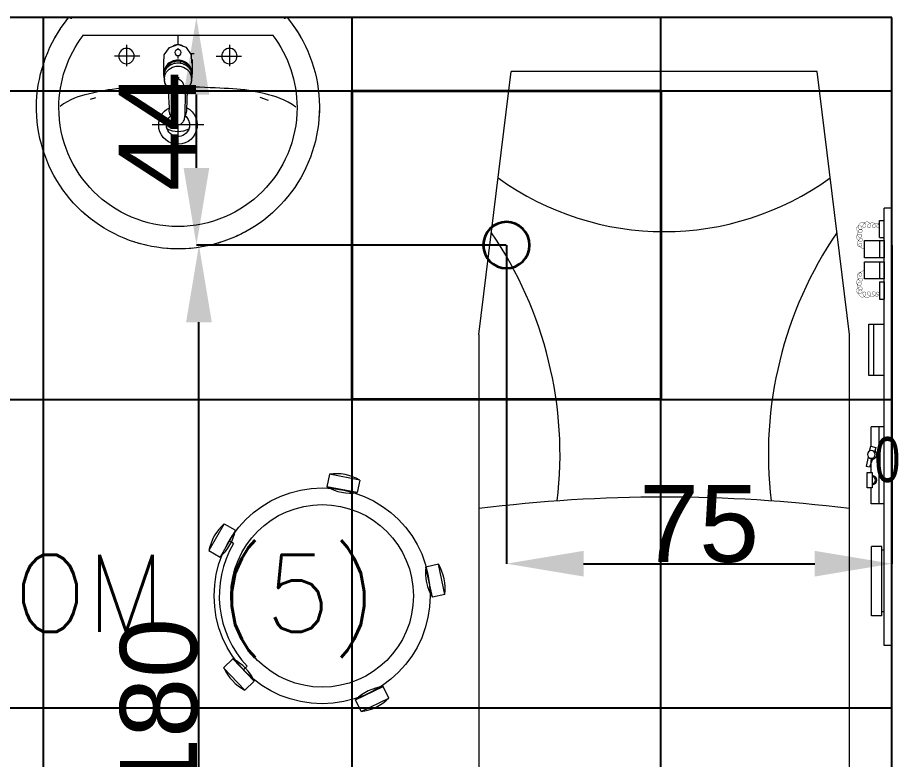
# Model space of a CAD drawing. Header units: inches. Extents: x -12418 to 57169, y -29325 to 19878.
# Drawn here: x 22150 to 23854, y -11500 to -10057 of the extents above; entities that cross this region are included whole.
import ezdxf
from ezdxf.enums import TextEntityAlignment as Align

# ---------------------------------------------------------------- set-up
doc = ezdxf.new("R2010")
doc.units = ezdxf.units.IN
doc.header["$LTSCALE"] = 25
doc.header["$MEASUREMENT"] = 0
doc.header["$PDMODE"] = 3
doc.layers.get('0').update_dxf_attribs({"color": 8})
doc.layers.get('Defpoints').update_dxf_attribs({"color": 8})
for name, color, linetype, lineweight in [('00-Ground Floor$0$72_EGR_BASE_TEXT', 252, 'Continuous', 5), ('00-Ground Floor$0$72_EGR_EQP_TAG', 142, 'Continuous', 5), ('00-Ground Floor$0$LOADING', 253, 'Continuous', 5), ('00-Ground Floor$0$P-SANR-FIXT', 6, 'Continuous', 18), ('00-Ground Floor$0$P-SANR-FIXT-1', 6, 'Continuous', 13), ('00-Ground Floor$0$Walls', 251, 'Continuous', 5), ('E-DIM', 6, 'Continuous', 18), ('E-LITE-CIRC-NUMB', 6, 'Continuous', 25), ('E-LITE-CLNG', 150, 'Continuous', 35), ('E-LITE-CTRL', 6, 'Continuous', 25)]:
    doc.layers.add(name, color=color, linetype=linetype, lineweight=lineweight)
doc.layers.add('00-Ground Floor$0$False Ceiling', color=251, linetype='Continuous')
doc.styles.add('00-Ground Floor$0$SIMPLEX', font='SIMPLEX.shx', dxfattribs={"height": 150})
doc.styles.add('00-Ground Floor$0$X3G_ENTITY_257CFD', font='swisscl.ttf', dxfattribs={"height": 200})
doc.styles.add('DC_Simplex', font='SIMPLEX.shx', dxfattribs={"width": 0.7})
doc.styles.get("Standard").update_dxf_attribs({"font": 'arial.ttf'})
doc.dimstyles.get("Standard").update_dxf_attribs({"dimtxt": 150, "dimasz": 150, "dimexe": 0.18, "dimexo": 0.0625, "dimgap": 1, "dimtad": 1, "dimdec": 0, "dimlfac": 0.1, "dimzin": 0, "dimdsep": 46, "dimtxsty": 'Standard', "dimcen": 0.09, "dimclrd": 256, "dimclrt": 7, "dimadec": 0, "dimazin": 0, "dimtfac": 1, "dimtdec": 0, "dimtofl": 0, "dimtmove": 0, "dimatfit": 3, "dimfxl": 1, "dimtolj": 1, "dimtzin": 0, "dimarcsym": 0})

# ---------------------------------------------------------------- blocks, each defined once
blk = doc.blocks.new('00-Ground Floor$0$ME19011A-P')
for p, q in [((-0.425, 0), (0.425, 0)), ((-0.425, 0), (-0.425, -0.015)), ((0.425, 0), (0.425, -0.015)), ((-0.425, -0.015), (0.425, -0.015)), ((-0.36, -0.015), (-0.36, -0.0198)), ((-0.24, -0.015), (-0.24, -0.0198)), ((-0.15, -0.015), (-0.15, -0.04)), ((0, -0.015), (0, -0.04)), ((0.1, -0.015), (0.1, -0.045)), ((0.2, -0.045), (0.2, -0.015)), ((0.2818, -0.015), (0.2484, -0.015)), ((0.2484, -0.0243), (0.2484, -0.015)), ((0.2818, -0.0243), (0.2818, -0.015)), ((0.3211, -0.015), (0.2877, -0.015)), ((0.2877, -0.015), (0.2877, -0.0531)), ((0.3211, -0.0531), (0.3211, -0.015)), ((0.3623, -0.015), (0.3289, -0.015)), ((0.3289, -0.015), (0.3289, -0.0531)), ((0.3623, -0.0531), (0.3623, -0.015)), ((0.3682, -0.0243), (0.3682, -0.015)), ((0.3682, -0.015), (0.4016, -0.015)), ((0.4016, -0.0243), (0.4016, -0.015)), ((-0.3675, -0.0198), (-0.2325, -0.0198)), ((-0.3675, -0.0198), (-0.3675, -0.0399)), ((-0.2325, -0.0198), (-0.2325, -0.0399)), ((-0.15, -0.025), (0, -0.025)), ((-0.0402, -0.0312), (-0.0496, -0.0337)), ((-0.0376, -0.0409), (-0.0402, -0.0312)), ((0.2818, -0.0243), (0.2484, -0.0243)), ((0.3211, -0.0243), (0.2877, -0.0243)), ((0.3623, -0.0243), (0.3289, -0.0243)), ((0.3682, -0.0243), (0.4016, -0.0243)), ((-0.3675, -0.0399), (-0.2325, -0.0399)), ((-0.15, -0.04), (-0.1187, -0.04)), ((-0.0887, -0.04), (-0.0637, -0.04)), ((-0.0606, -0.0371), (-0.0787, -0.0432)), ((-0.0787, -0.0432), (-0.077, -0.0497)), ((-0.0582, -0.046), (-0.077, -0.0497)), ((-0.047, -0.0434), (-0.0376, -0.0409)), ((-0.0379, -0.04), (0, -0.04)), ((0.1, -0.035), (0.2, -0.035)), ((0.1, -0.045), (0.2, -0.045)), ((0.2877, -0.0531), (0.3211, -0.0531)), ((0.3289, -0.0531), (0.3623, -0.0531))]:
    blk.add_line(p, q)
at = {"color": 8, "const_width": 0.000601}
for points in [[(0.3044, -0.0531, -0.184574), (0.2977, -0.0636, -1.44364), (0.2961, -0.0581, -0.837915), (0.2969, -0.0664, -0.30536), (0.2839, -0.062, -1.584726), (0.2894, -0.0609, -0.253153), (0.2827, -0.0684, -0.874198), (0.2775, -0.0585, -0.915253), (0.2791, -0.0658, -0.223821), (0.2683, -0.0644, -1.703343), (0.272, -0.0597, -0.588962), (0.2621, -0.068, -0.717795), (0.2625, -0.0581, -0.983104), (0.2645, -0.0644, -0.326362), (0.2534, -0.0609, -0.758716), (0.2609, -0.0514, -0.906186), (0.2593, -0.0565, -0.189488), (0.2526, -0.0522, -0.7948), (0.2613, -0.0423, -1.223996), (0.2574, -0.047, -0.072149), (0.2534, -0.0403, -0.645886), (0.2609, -0.0324, -1.366917), (0.2574, -0.0371, -0.078415), (0.2542, -0.0308, -0.723006), (0.2613, -0.0256, -1.105484), (0.2582, -0.0292, -0.221197), (0.2566, -0.0243, -0.221197)], [(0.3456, -0.0531, 0.184574), (0.3523, -0.0636, 1.44364), (0.3539, -0.0581, 0.837915), (0.3531, -0.0664, 0.30536), (0.3661, -0.062, 1.584726), (0.3606, -0.0609, 0.253153), (0.3673, -0.0684, 0.874198), (0.3725, -0.0585, 0.915253), (0.3709, -0.0658, 0.223821), (0.3817, -0.0644, 1.703343), (0.378, -0.0597, 0.588962), (0.3879, -0.068, 0.717795), (0.3875, -0.0581, 0.983104), (0.3855, -0.0644, 0.326362), (0.3966, -0.0609, 0.758716), (0.3891, -0.0514, 0.906186), (0.3907, -0.0565, 0.189488), (0.3974, -0.0522, 0.7948), (0.3887, -0.0423, 1.223996), (0.3926, -0.047, 0.072149), (0.3966, -0.0403, 0.645886), (0.3891, -0.0324, 1.366917), (0.3926, -0.0371, 0.078415), (0.3958, -0.0308, 0.723006), (0.3887, -0.0256, 1.105484), (0.3918, -0.0292, 0.221197), (0.3934, -0.0243, 0.221197)]]:
    blk.add_lwpolyline(points, format="xyb", dxfattribs=at)
blk.add_lwpolyline([(-0.1187, -0.0482), (-0.0887, -0.0482), (-0.0887, -0.0382), (-0.1187, -0.0382)], close=True)
blk.add_circle((-0.0537, -0.04), 0.0075)
for centre, radius, start, end in [((-0.1037, -0.04), 0.01, 10.4593, 169.5407), ((-0.1037, -0.04), 0.0075, 14.0075, 165.9925), ((-0.0537, -0.04), 0.01, 45, 180)]:
    blk.add_arc(centre, radius, start, end)
blk = doc.blocks.new('00-Ground Floor$0$M.44.57.64')
at = {"layer": '00-Ground Floor$0$LOADING', "xscale": 1000.000000000002, "yscale": 1000.000000000002, "zscale": 1000.000000000002, "rotation": 225.9999036123427}
blk.add_blockref('00-Ground Floor$0$ME19011A-P', (-80806.9, 16720.7), dxfattribs=at)
blk = doc.blocks.new('00-Ground Floor$0$HF10037B-P')
at = {"layer": '00-Ground Floor$0$LOADING'}
for p, q in [((0.2459, 0.134), (0.1859, 0.134)), ((0.1859, 0.134), (0.1859, 0.109)), ((0.2459, 0.134), (0.2459, 0.109)), ((0.2459, 0.109), (0.1859, 0.109)), ((0, 0), (-0.0142, -0.0583)), ((0, 0), (0.0243, -0.0059)), ((0.0243, -0.0059), (0.01, -0.0642)), ((0.4071, -0.0094), (0.431, -0.0018)), ((0.4071, -0.0094), (0.4255, -0.0665)), ((0.431, -0.0018), (0.4493, -0.0589)), ((0.4069, -0.0417), (0.4165, -0.0387)), ((-0.0142, -0.0583), (0.01, -0.0642)), ((0.4255, -0.0665), (0.4493, -0.0589)), ((0.0524, -0.2725), (0.0674, -0.2525)), ((0.0674, -0.2525), (0.1154, -0.2885)), ((0.0524, -0.2725), (0.1004, -0.3085)), ((0.3125, -0.2897), (0.362, -0.2558)), ((0.3267, -0.268), (0.3323, -0.2763)), ((0.3761, -0.2764), (0.362, -0.2558)), ((0.1004, -0.3085), (0.1154, -0.2885)), ((0.3266, -0.3103), (0.3125, -0.2897)), ((0.3266, -0.3103), (0.3761, -0.2764))]:
    blk.add_line(p, q, dxfattribs=at)
for radius in [0.21, 0.1775]:
    blk.add_circle((0.2161, -0.1014), radius, dxfattribs=at)
for centre, radius, start, end in [((0.2159, 0.0465), 0.0925, 71.0754, 108.9246), ((0.2159, 0.1965), 0.0925, 251.0754, 288.9246), ((0.0779, -0.0499), 0.0925, 147.3419, 185.1912), ((-0.0678, -0.0143), 0.0925, 327.3419, 5.1912), ((0.4996, -0.0113), 0.0925, 178.8412, 216.6904), ((0.3568, -0.057), 0.0925, 358.8412, 36.6904), ((0.2161, -0.1014), 0.2, 303.6037, 17.3657), ((0.0389, -0.3404), 0.0925, 34.1875, 72.0368), ((0.1289, -0.2205), 0.0925, 214.1875, 252.0368), ((0.3867, -0.3449), 0.0925, 105.5121, 143.3614), ((0.3019, -0.2212), 0.0925, 285.5121, 323.3614)]:
    blk.add_arc(centre, radius, start, end, dxfattribs=at)
blk = doc.blocks.new('00-Ground Floor$0$HF13902-P')
at = {"color": 8}
for centre, radius, start, end in [((0, 1.0679), 0.5515, 234.1788, 305.8212), ((-0.9704, 0.0819), 0.7679, 353.3222, 34.2669), ((0.9704, 0.0819), 0.7679, 145.7331, 186.6778), ((0, -2.9071), 2.9071, 82.8865, 97.1135)]:
    blk.add_arc(centre, radius, start, end, dxfattribs=at)
at = {"layer": '00-Ground Floor$0$LOADING'}
for p, q in [((-0.36, 0.3161), (-0.2975, 0.8276)), ((0.2975, 0.8276), (-0.2975, 0.8276)), ((0.36, 0.3161), (0.2975, 0.8276)), ((-0.36, 0.3161), (-0.36, -0.6824)), ((0.36, -0.6824), (0.36, 0.3161))]:
    blk.add_line(p, q, dxfattribs=at)
blk = doc.blocks.new('00-Ground Floor$0$FP_138-161_A_00_GFL_-0_080_Einreichung_Grundrisse_100')
at = {"layer": '00-Ground Floor$0$P-SANR-FIXT'}
blk.add_line((-0.0044, -0.0019), (-0.0045, -0.0021), dxfattribs=at)
at = {"layer": '00-Ground Floor$0$P-SANR-FIXT', "flags": 128}
blk.add_lwpolyline([(-0.0057, -0.0037), (-0.0058, -0.0039), (-0.006, -0.004)], dxfattribs=at)
blk = doc.blocks.new('00-Ground Floor$0$FP_139-161_A_00_GFL_-0_080_Einreichung_Grundrisse_100')
at = {"layer": '00-Ground Floor$0$P-SANR-FIXT'}
blk.add_line((0.0045, -0.0022), (0.0044, -0.002), dxfattribs=at)
at = {"layer": '00-Ground Floor$0$P-SANR-FIXT', "flags": 128}
blk.add_lwpolyline([(0.006, -0.004), (0.0059, -0.0039), (0.0057, -0.0038)], dxfattribs=at)
blk = doc.blocks.new('00-Ground Floor$0$IS_Ceraplus_B8204_BIM_BG _1_ - B8204AA - CERAPLUS single lever basin mixer with pop-up waste-V137-161_A_00_GFL_-0_080_Einreichung_Grundrisse_100')
at = {"layer": '00-Ground Floor$0$P-SANR-FIXT-1'}
h = blk.add_hatch(dxfattribs=at)
h.set_pattern_fill('FP_26', color=256, style=0, pattern_type=2)
h.set_pattern_definition([(225, (0.009, 0), (0.010607, -0.010607), []), (315, (0.009, 0), (0.010607, 0.010607), [])])
h.paths.add_polyline_path([(0.0056, -0.002), (0.0058, -0.0024), (0.0058, -0.0021)])
h.paths.add_polyline_path([(0.007, -0.0039), (0.0088, -0.0045), (0.0084, -0.0043)])
at = {"layer": '00-Ground Floor$0$LOADING'}
for p, q in [((-0.028, 0), (-0.028, -0.0281)), ((0.028, -0.0281), (0.028, 0)), ((-0.0274, -0.0337), (-0.0271, -0.0392)), ((-0.0262, -0.0282), (-0.0263, -0.0287)), ((0.0263, -0.0287), (0.0262, -0.0282)), ((0.0262, -0.0293), (0.0263, -0.0287)), ((0.0271, -0.0392), (0.0274, -0.0337)), ((-0.0137, -0.0512), (-0.0129, -0.0517)), ((0.0124, -0.052), (0.0133, -0.0515)), ((0.014, -0.0647), (0.0133, -0.1077)), ((0.0185, -0.0618), (0.019, -0.0539)), ((0.019, -0.0539), (0.0188, -0.0561))]:
    blk.add_line(p, q, dxfattribs=at)
at = {"layer": '00-Ground Floor$0$LOADING', "flags": 128}
for points in [[(-0.0272, -0.0069), (-0.0266, 0.009), (-0.0165, 0.0236), (0, 0.0291)], [(0.0272, -0.0069), (0.0266, 0.009), (0.0165, 0.0236), (0, 0.0291)], [(-0.0176, -0.0568), (-0.0224, -0.0513), (-0.0254, -0.0448), (-0.0264, -0.0376), (-0.0253, -0.0305), (-0.0222, -0.024), (-0.0172, -0.0186), (-0.0109, -0.0147), (-0.0037, -0.0127), (0.0037, -0.0127), (0.0109, -0.0147), (0.0172, -0.0186), (0.0222, -0.024), (0.0253, -0.0305), (0.0264, -0.0376), (0.0254, -0.0448), (0.0224, -0.0513), (0.0176, -0.0568)], [(-0.0271, -0.0393), (-0.027, -0.0403), (-0.0269, -0.0414), (-0.0267, -0.0424), (-0.0265, -0.0434), (-0.0262, -0.0444), (-0.0259, -0.0454), (-0.0255, -0.0464), (-0.0252, -0.0474), (-0.0247, -0.0484), (-0.0243, -0.0493), (-0.0238, -0.0502), (-0.0232, -0.0511), (-0.0226, -0.052), (-0.022, -0.0529), (-0.0214, -0.0537), (-0.0207, -0.0545), (-0.0199, -0.0553), (-0.0192, -0.0561), (-0.0184, -0.0568), (-0.0176, -0.0575), (-0.0173, -0.0577)], [(0.0173, -0.0577), (0.0181, -0.057), (0.0189, -0.0563), (0.0197, -0.0556), (0.0204, -0.0548), (0.0211, -0.054), (0.0218, -0.0532), (0.0224, -0.0523), (0.023, -0.0514), (0.0236, -0.0505), (0.0241, -0.0496), (0.0246, -0.0487), (0.025, -0.0477), (0.0254, -0.0467), (0.0258, -0.0458), (0.0261, -0.0448), (0.0264, -0.0437), (0.0266, -0.0427), (0.0268, -0.0417), (0.027, -0.0407), (0.0271, -0.0396), (0.0271, -0.0393)], [(-0.019, -0.0539), (-0.0185, -0.0615), (-0.0185, -0.0618)], [(-0.0162, -0.0579), (-0.0156, -0.058), (-0.0151, -0.0581), (-0.0146, -0.0583), (-0.0142, -0.0586), (-0.0139, -0.0588), (-0.0138, -0.0591)], [(-0.0138, -0.0591), (-0.0139, -0.0612), (-0.014, -0.0633)], [(0.0138, -0.0591), (0.0139, -0.0588), (0.0142, -0.0586), (0.0146, -0.0583), (0.0151, -0.0581), (0.0156, -0.058), (0.0162, -0.0579)], [(0.014, -0.0633), (0.0139, -0.0612), (0.0138, -0.0591)], [(0.0171, -0.0578), (0.0174, -0.0575), (0.0176, -0.0568)], [(0.0184, -0.0651), (0.0184, -0.0652), (0.0184, -0.0652), (0.0184, -0.0652), (0.0184, -0.0654), (0.0184, -0.0655)], [(-0.0181, -0.0728), (-0.0177, -0.083), (-0.0172, -0.0938)], [(0.0172, -0.0938), (0.0177, -0.083), (0.0181, -0.0728)], [(-0.0129, -0.1142), (-0.0124, -0.1161), (-0.0118, -0.1179), (-0.0109, -0.1197), (-0.0098, -0.1214), (-0.0084, -0.123), (-0.0067, -0.1244), (-0.0047, -0.1255), (-0.0025, -0.1263), (0, -0.1266)], [(0, -0.1266), (0.0025, -0.1263), (0.0047, -0.1255), (0.0067, -0.1244), (0.0084, -0.123), (0.0098, -0.1214), (0.0109, -0.1197), (0.0118, -0.1179), (0.0124, -0.1161), (0.0129, -0.1142)]]:
    blk.add_lwpolyline(points, dxfattribs=at)
at = {"layer": '00-Ground Floor$0$LOADING'}
for centre, radius, start, end in [((0, 0.0135), 0.00603, 0, 180), ((0, 0.0135), 0.00603, 180, 0), ((-0.009, 0), 0.005, 300, 315), ((0.009, 0), 0.005, 225, 240)]:
    blk.add_arc(centre, radius, start, end, dxfattribs=at)
for centre, major_axis, start_param, end_param in [((0, -0.0281), (-0.028, 0), 4.712389, 6.47291), ((0, -0.0287), (0.0267, 0), 1.570796, 3.036556), ((0, -0.0287), (0.0263, 0), 2.625648, 2.791756), ((0, -0.0287), (-0.0263, 0), 4.712389, 5.759587), ((0, -0.0281), (0.028, 0), 6.093357, 7.853982), ((0, -0.0287), (0.0267, 0), 0.105099, 1.570796), ((0, -0.0287), (0.0262, 0), 0.523599, 1.570796), ((0, -0.0287), (0.0262, 0), 0.349919, 0.515945), ((0, -0.0321), (0.0275, 0), 3.141823, 3.202701), ((0, -0.0287), (0.0267, 0), 6.059374, 6.108652), ((0, -0.0321), (0.0275, 0), 6.222066, 6.282955), ((0, -0.0321), (0.0275, 0), 3.239313, 3.439417), ((0, -0.0281), (0.028, 0), 3.371221, 3.483334), ((0, -0.0312), (0.0248, 0), 4.111947, 4.191073), ((0, -0.0287), (0.0263, 0), 4.169225, 4.2325), ((0, -0.0321), (0.0275, 0), 5.985527, 6.185455), ((0, -0.0281), (0.028, 0), 5.94107, 6.05344), ((0, -0.0281), (0.028, 0), 4.202431, 4.259552), ((0, -0.0281), (0.028, 0), 5.172057, 5.222265)]:
    blk.add_ellipse(centre, major_axis=major_axis, ratio=0.961262, start_param=start_param, end_param=end_param, dxfattribs=at)
for points, knots in [([(-0.0215, -0.0162), (-0.0216, -0.0163), (-0.0219, -0.0167), (-0.0227, -0.0177), (-0.0238, -0.0192), (-0.0249, -0.0211), (-0.0258, -0.0231), (-0.0266, -0.0253), (-0.0273, -0.0282), (-0.0275, -0.0305), (-0.0275, -0.0321)], [0.7859035, 0.7859035, 0.7859035, 0.7859035, 0.7916667, 0.8055556, 0.8333333, 0.8611111, 0.8888889, 0.9166667, 0.9444444, 1, 1, 1, 1]), ([(0.021, -0.0157), (0.0208, -0.0154), (0.0203, -0.0149), (0.0192, -0.0139), (0.0177, -0.0127), (0.0161, -0.0117), (0.0148, -0.0109), (0.0138, -0.0104), (0.0127, -0.0099), (0.0113, -0.0093), (0.0087, -0.0084), (0.0048, -0.0075), (0, -0.0071), (-0.0048, -0.0075), (-0.0087, -0.0084), (-0.0113, -0.0093), (-0.0127, -0.0099), (-0.0138, -0.0104), (-0.0148, -0.0109), (-0.0161, -0.0117), (-0.0177, -0.0127), (-0.0191, -0.0139), (-0.0202, -0.0149), (-0.0208, -0.0154), (-0.021, -0.0157)], [0.2222222, 0.2222222, 0.2222222, 0.2222222, 0.2361111, 0.25, 0.2777778, 0.3055556, 0.3194444, 0.3333333, 0.3472222, 0.3611111, 0.3888889, 0.4444444, 0.5, 0.5555556, 0.6111111, 0.6388889, 0.6527778, 0.6666667, 0.6805556, 0.6944444, 0.7222222, 0.75, 0.7638889, 0.7777778, 0.7777778, 0.7777778, 0.7777778]), ([(0.0275, -0.0321), (0.0275, -0.0305), (0.0273, -0.0282), (0.0266, -0.0253), (0.0258, -0.0231), (0.0249, -0.0211), (0.0238, -0.0192), (0.0227, -0.0177), (0.0219, -0.0167), (0.0216, -0.0163), (0.0215, -0.0162)], [0, 0, 0, 0, 0.0555556, 0.0833333, 0.1111111, 0.1388889, 0.1666667, 0.1944444, 0.2083333, 0.2142181, 0.2142181, 0.2142181, 0.2142181]), ([(0, -0.0378), (-0.0005, -0.038), (-0.0012, -0.0384), (-0.0021, -0.0389), (-0.0028, -0.0393), (-0.0035, -0.0397), (-0.0042, -0.04), (-0.0049, -0.0405), (-0.0055, -0.0409), (-0.0061, -0.0414), (-0.0067, -0.0419), (-0.0072, -0.0424), (-0.0078, -0.0429), (-0.0083, -0.0435), (-0.0088, -0.0441), (-0.0092, -0.0446), (-0.0096, -0.0452), (-0.01, -0.0459), (-0.0103, -0.0466), (-0.0105, -0.0472), (-0.0107, -0.0477), (-0.0108, -0.0481), (-0.0109, -0.0484), (-0.0111, -0.0489), (-0.0114, -0.0497), (-0.0118, -0.0509), (-0.0122, -0.0521), (-0.0124, -0.053), (-0.0126, -0.0537), (-0.0128, -0.0544), (-0.0129, -0.0552), (-0.0131, -0.0559), (-0.0132, -0.0566), (-0.0134, -0.0572), (-0.0136, -0.0581), (-0.0137, -0.0587), (-0.0138, -0.0591)], [0, 0, 0, 0, 0.055556, 0.083333, 0.111111, 0.138889, 0.166667, 0.194444, 0.222222, 0.25, 0.277778, 0.305556, 0.333333, 0.361111, 0.388889, 0.416667, 0.444444, 0.472222, 0.5, 0.527778, 0.541667, 0.555556, 0.569444, 0.583333, 0.611111, 0.666667, 0.722222, 0.75, 0.777778, 0.805556, 0.833333, 0.861111, 0.888889, 0.916667, 0.944444, 1, 1, 1, 1]), ([(0, -0.0357), (-0.0006, -0.0357), (-0.0013, -0.0357), (-0.002, -0.0357), (-0.0022, -0.0357)], [0, 0, 0, 0, 0.1, 0.1298359, 0.1298359, 0.1298359, 0.1298359]), ([(0.0022, -0.0357), (0.002, -0.0357), (0.0013, -0.0357), (0.0006, -0.0357), (0, -0.0357)], [0.8701578, 0.8701578, 0.8701578, 0.8701578, 0.9, 1, 1, 1, 1]), ([(0.0138, -0.0591), (0.0137, -0.0587), (0.0136, -0.0581), (0.0134, -0.0572), (0.0132, -0.0566), (0.0131, -0.0559), (0.0129, -0.0552), (0.0128, -0.0544), (0.0126, -0.0537), (0.0124, -0.053), (0.0122, -0.0521), (0.0118, -0.0509), (0.0114, -0.0497), (0.0111, -0.0489), (0.0109, -0.0484), (0.0108, -0.0481), (0.0107, -0.0477), (0.0105, -0.0472), (0.0103, -0.0466), (0.01, -0.0459), (0.0096, -0.0452), (0.0092, -0.0446), (0.0088, -0.0441), (0.0083, -0.0435), (0.0078, -0.0429), (0.0072, -0.0424), (0.0067, -0.0419), (0.0061, -0.0414), (0.0055, -0.0409), (0.0049, -0.0405), (0.0042, -0.04), (0.0035, -0.0397), (0.0028, -0.0393), (0.0021, -0.0389), (0.0012, -0.0384), (0.0005, -0.038), (0, -0.0378)], [0, 0, 0, 0, 0.055556, 0.083333, 0.111111, 0.138889, 0.166667, 0.194444, 0.222222, 0.25, 0.277778, 0.333333, 0.388889, 0.416667, 0.430556, 0.444444, 0.458333, 0.472222, 0.5, 0.527778, 0.555556, 0.583333, 0.611111, 0.638889, 0.666667, 0.694444, 0.722222, 0.75, 0.777778, 0.805556, 0.833333, 0.861111, 0.888889, 0.916667, 0.944444, 1, 1, 1, 1]), ([(-0.0188, -0.0538), (-0.0188, -0.0547), (-0.0186, -0.0582), (-0.0185, -0.0619), (-0.0184, -0.0646)], [0.6724021, 0.6724021, 0.6724021, 0.6724021, 0.75, 1, 1, 1, 1]), ([(-0.0162, -0.0579), (-0.0162, -0.0578), (-0.0163, -0.0578), (-0.0165, -0.0577), (-0.0166, -0.0575), (-0.0167, -0.0574), (-0.0169, -0.0573), (-0.017, -0.0572), (-0.0172, -0.0571), (-0.0173, -0.057), (-0.0175, -0.0569), (-0.0176, -0.0568)], [0, 0, 0, 0, 0.1, 0.2, 0.3, 0.4, 0.5, 0.6, 0.7, 0.8, 1, 1, 1, 1]), ([(-0.0148, -0.0587), (-0.015, -0.0586), (-0.0159, -0.0583), (-0.0167, -0.058), (-0.0172, -0.0578)], [0.8, 0.8, 0.8, 0.8, 0.85, 1, 1, 1, 1]), ([(0.0141, -0.0613), (0.0141, -0.0611), (0.0143, -0.0608), (0.0145, -0.0604), (0.0148, -0.06), (0.0151, -0.0596), (0.0153, -0.0594), (0.0155, -0.0592), (0.0156, -0.059), (0.0158, -0.0588), (0.016, -0.0587), (0.0163, -0.0585), (0.0165, -0.0583), (0.0166, -0.0582)], [0.3333333, 0.3333333, 0.3333333, 0.3333333, 0.4166667, 0.5, 0.5833333, 0.6666667, 0.7083333, 0.75, 0.7916667, 0.8333333, 0.875, 0.9166667, 1, 1, 1, 1]), ([(0.0176, -0.0568), (0.0175, -0.0569), (0.0173, -0.057), (0.0172, -0.0571), (0.017, -0.0572), (0.0169, -0.0573), (0.0167, -0.0574), (0.0166, -0.0575), (0.0165, -0.0577), (0.0163, -0.0578), (0.0162, -0.0578), (0.0162, -0.0579)], [0, 0, 0, 0, 0.2, 0.3, 0.4, 0.5, 0.6, 0.7, 0.8, 0.9, 1, 1, 1, 1]), ([(0.0184, -0.0646), (0.0185, -0.0619), (0.0186, -0.0582), (0.0188, -0.0547), (0.0188, -0.0538)], [0, 0, 0, 0, 0.25, 0.3275586, 0.3275586, 0.3275586, 0.3275586]), ([(-0.0131, -0.1116), (-0.0132, -0.1115), (-0.0135, -0.1109), (-0.0141, -0.1099), (-0.0147, -0.1086), (-0.0153, -0.1072), (-0.0159, -0.1053), (-0.0167, -0.1021), (-0.0171, -0.0992), (-0.0171, -0.0973)], [0.4856715, 0.4856715, 0.4856715, 0.4856715, 0.5, 0.55, 0.6, 0.65, 0.7, 0.8, 1, 1, 1, 1]), ([(0.0131, -0.1116), (0.0133, -0.1113), (0.0137, -0.1106), (0.0142, -0.1096), (0.0147, -0.1084), (0.0153, -0.1072), (0.0159, -0.1053), (0.0167, -0.1021), (0.0171, -0.0992), (0.0171, -0.0973)], [-0.5143371, -0.5143371, -0.5143371, -0.5143371, -0.475, -0.4375, -0.4, -0.35, -0.3, -0.2, 0, 0, 0, 0]), ([(-0.0132, -0.1091), (-0.0132, -0.1096), (-0.0132, -0.1103), (-0.0132, -0.1111), (-0.0132, -0.1115), (-0.0132, -0.1118), (-0.0131, -0.1122), (-0.0131, -0.1125), (-0.0131, -0.1128), (-0.0131, -0.1131), (-0.013, -0.1134), (-0.013, -0.1138), (-0.0129, -0.1141), (-0.0129, -0.1142)], [0.2, 0.2, 0.2, 0.2, 0.4, 0.5, 0.55, 0.6, 0.65, 0.7, 0.75, 0.8, 0.85, 0.9, 1, 1, 1, 1]), ([(0.0129, -0.1142), (0.0129, -0.1141), (0.013, -0.1138), (0.013, -0.1134), (0.0131, -0.1131), (0.0131, -0.1128), (0.0131, -0.1125), (0.0131, -0.1122), (0.0132, -0.1118), (0.0132, -0.1115), (0.0132, -0.1111), (0.0132, -0.1103), (0.0132, -0.1096), (0.0132, -0.1091)], [0, 0, 0, 0, 0.1, 0.15, 0.2, 0.25, 0.3, 0.35, 0.4, 0.45, 0.5, 0.6, 0.8, 0.8, 0.8, 0.8])]:
    blk.add_open_spline(points, degree=3, knots=knots, dxfattribs=at)
for points in [[(-0.0184, -0.0646), (-0.0183, -0.0659), (-0.0182, -0.0684), (-0.0181, -0.0709), (-0.0181, -0.0721)], [(-0.0172, -0.0578), (-0.0171, -0.0578), (-0.0169, -0.058), (-0.0167, -0.0581), (-0.0166, -0.0582)], [(-0.0162, -0.0579), (-0.0162, -0.0579), (-0.0164, -0.0581), (-0.0165, -0.0582), (-0.0166, -0.0583), (-0.0166, -0.0582), (-0.0166, -0.0582)], [(-0.0166, -0.0582), (-0.0163, -0.0585), (-0.0156, -0.059), (-0.0148, -0.0599), (-0.0142, -0.0609), (-0.0139, -0.0617), (-0.0138, -0.0621)], [(-0.014, -0.0633), (-0.014, -0.0633), (-0.014, -0.0633), (-0.014, -0.0633)], [(-0.014, -0.0646), (-0.014, -0.0644), (-0.014, -0.064), (-0.014, -0.0635), (-0.014, -0.0633)], [(0.014, -0.0633), (0.014, -0.0633), (0.014, -0.0633), (0.014, -0.0633)], [(0.014, -0.0633), (0.014, -0.0635), (0.014, -0.064), (0.014, -0.0644), (0.014, -0.0647)], [(0.0172, -0.0578), (0.0168, -0.0579), (0.0158, -0.0583), (0.0147, -0.0587), (0.0141, -0.059)], [(0.0166, -0.0582), (0.0166, -0.0582), (0.0166, -0.0583), (0.0165, -0.0582), (0.0164, -0.0581), (0.0162, -0.0579), (0.0162, -0.0579)], [(0.0166, -0.0582), (0.0167, -0.0582), (0.0168, -0.0581), (0.0169, -0.058), (0.0169, -0.058)], [(0.0169, -0.058), (0.017, -0.0579), (0.0171, -0.0579), (0.0171, -0.0578)], [(0.0181, -0.0721), (0.0181, -0.0709), (0.0182, -0.0684), (0.0183, -0.0659), (0.0184, -0.0646)], [(-0.0172, -0.0938), (-0.0172, -0.0944), (-0.0172, -0.0956), (-0.0171, -0.0967), (-0.0171, -0.0973)], [(0.0171, -0.0973), (0.0171, -0.0967), (0.0172, -0.0956), (0.0172, -0.0944), (0.0172, -0.0938)]]:
    blk.add_open_spline(points, degree=3, dxfattribs=at)
for name in ['00-Ground Floor$0$FP_138-161_A_00_GFL_-0_080_Einreichung_Grundrisse_100', '00-Ground Floor$0$FP_139-161_A_00_GFL_-0_080_Einreichung_Grundrisse_100']:
    blk.add_blockref(name, (0, 0), dxfattribs=at)
blk = doc.blocks.new('00-Ground Floor$0$_100_WB_KER_REN_55x45x18 - _100_WB_KER_REN_55x45x18-V63-161_A_00_GFL_-0_080_Einreichung_Grundrisse_100')
at = {"layer": '00-Ground Floor$0$LOADING'}
for p, q in [((-0.2075, 0.225), (-0.2075, 0.2227)), ((0.2074, 0.225), (-0.2074, 0.225)), ((0.2075, 0.2227), (0.2075, 0.225)), ((-0.1855, 0.1899), (0.1855, 0.1899)), ((0, 0.1899), (0, 0.1724)), ((-0.1, 0.172), (-0.1, 0.1303)), ((0.1, 0.172), (0.1, 0.1303)), ((-0.0259, 0.155), (-0.0315, 0.155)), ((0, 0.1656), (0, 0.1628)), ((0.026, 0.155), (0.0248, 0.155)), ((-0.0744, 0.15), (-0.1234, 0.15)), ((0, 0.1509), (0, 0.1454)), ((0, 0.1422), (0, 0.1399)), ((0.0744, 0.15), (0.1234, 0.15)), ((-0.1763, 0.0637), (-0.1598, 0.0692)), ((0.1605, 0.0691), (0.1707, 0.0656)), ((-0.05, 0.0161), (0.05, 0.0161)), ((0, 0.0168), (0, -0.0348))]:
    blk.add_line(p, q, dxfattribs=at)
at = {"layer": '00-Ground Floor$0$LOADING', "flags": 128}
for points in [[(-0.2121, 0.225), (-0.219, 0.2164), (-0.2254, 0.2075), (-0.2316, 0.1983), (-0.2373, 0.189), (-0.2427, 0.1794), (-0.2476, 0.1696), (-0.2522, 0.1596), (-0.2564, 0.1494), (-0.2602, 0.1391), (-0.2635, 0.1286), (-0.2665, 0.118), (-0.269, 0.1073), (-0.271, 0.0965), (-0.2727, 0.0856), (-0.2739, 0.0747), (-0.2747, 0.0637), (-0.275, 0.0527), (-0.275, 0.05)], [(0.275, 0.05), (0.2748, 0.061), (0.2741, 0.072), (0.273, 0.0829), (0.2715, 0.0938), (0.2695, 0.1046), (0.2671, 0.1154), (0.2643, 0.126), (0.261, 0.1365), (0.2574, 0.1469), (0.2533, 0.1571), (0.2488, 0.1671), (0.2439, 0.177), (0.2387, 0.1866), (0.233, 0.1961), (0.227, 0.2053), (0.2206, 0.2142), (0.2138, 0.2229), (0.2121, 0.225)], [(-0.275, 0.05), (-0.2748, 0.039), (-0.2741, 0.028), (-0.273, 0.0171), (-0.2715, 0.0062), (-0.2695, -0.0046), (-0.2671, -0.0154), (-0.2643, -0.026), (-0.261, -0.0365), (-0.2574, -0.0469), (-0.2533, -0.0571), (-0.2488, -0.0671), (-0.2439, -0.077), (-0.2387, -0.0866), (-0.233, -0.0961), (-0.227, -0.1053), (-0.2206, -0.1142), (-0.2138, -0.1229), (-0.2067, -0.1313), (-0.1993, -0.1395), (-0.1916, -0.1473), (-0.1836, -0.1548), (-0.1752, -0.162), (-0.1666, -0.1688), (-0.1577, -0.1753), (-0.1486, -0.1814), (-0.1392, -0.1872), (-0.1296, -0.1925), (-0.1198, -0.1975), (-0.1098, -0.2021), (-0.0996, -0.2063), (-0.0893, -0.2101), (-0.0788, -0.2135), (-0.0682, -0.2164), (-0.0575, -0.2189), (-0.0467, -0.221), (-0.0359, -0.2227), (-0.0249, -0.2239), (-0.014, -0.2246), (-0.003, -0.225), (0.008, -0.2249), (0.019, -0.2243), (0.03, -0.2234), (0.0409, -0.2219), (0.0517, -0.2201), (0.0625, -0.2178), (0.0731, -0.2151), (0.0837, -0.212), (0.0941, -0.2084), (0.1043, -0.2044), (0.1144, -0.2001), (0.1243, -0.1953), (0.1341, -0.1901), (0.1436, -0.1846), (0.1528, -0.1786), (0.1618, -0.1723), (0.1706, -0.1657), (0.1791, -0.1587), (0.1873, -0.1514), (0.1952, -0.1437), (0.2028, -0.1358), (0.21, -0.1275), (0.217, -0.119), (0.2236, -0.1101), (0.2298, -0.1011), (0.2356, -0.0918), (0.2411, -0.0822), (0.2462, -0.0725), (0.2509, -0.0625), (0.2552, -0.0524), (0.2591, -0.0421), (0.2626, -0.0317), (0.2656, -0.0211), (0.2683, -0.0104), (0.2705, 0.0003), (0.2722, 0.0112), (0.2736, 0.0221), (0.2745, 0.0331), (0.2749, 0.0441), (0.275, 0.05)]]:
    blk.add_lwpolyline(points, dxfattribs=at)
at = {"layer": '00-Ground Floor$0$LOADING'}
for centre in [(-0.1, 0.15), (0.1, 0.15)]:
    blk.add_circle(centre, 0.015, dxfattribs=at)
for centre, radius, start, end in [((0, 0.05), 0.275, 140.4788, 141.2381), ((0, 0.05), 0.275, 38.7619, 39.5212), ((0, 0.05), 0.275, 145.9324, 150.3591), ((0, 0.05), 0.2315, 142.8209, 180), ((0, 0.05), 0.2315, 0, 37.1791), ((0, 0.05), 0.275, 29.6409, 34.0676), ((0, 0.155), 0.0175, 54.0899, 125.9101), ((0, 0.155), 0.0175, 68.869, 83.8798), ((0, 0.155), 0.0175, 251.9463, 258.2346), ((0, 0.05), 0.275, 180, 183.6225), ((0, 0.05), 0.2315, 180, 0), ((0, 0.0161), 0.0375, 117.1305, 0), ((0, 0.0161), 0.0375, 0, 61.4146), ((0, 0.0161), 0.0225, 129.5025, 0), ((0, 0.0161), 0.0225, 156.725, 162.0134), ((0, 0.0161), 0.0225, 138.0808, 143.3939), ((0, 0.0161), 0.0225, 0, 51.4286), ((0, 0.0161), 0.0225, 36.616, 41.9265), ((0, 0.0161), 0.0225, 17.9887, 23.276), ((0, 0.0161), 0.0225, 180, 193.3417), ((0, 0.0161), 0.0225, 197.0466, 201.508), ((0, 0.05), 0.047, 243.4433, 296.5567), ((0, 0.0161), 0.0225, 338.492, 342.9534), ((0, 0.0161), 0.0225, 346.6583, 0), ((0, 0.05), 0.275, 307.6689, 312), ((0, 0.05), 0.275, 240, 245.6589), ((0, 0.05), 0.275, 252, 257.5535), ((0, 0.05), 0.275, 282.9241, 288), ((0, 0.05), 0.275, 264, 276)]:
    blk.add_arc(centre, radius, start, end, dxfattribs=at)
for points, knots in [([(-0.2074, 0.225), (-0.2078, 0.225), (-0.2086, 0.225), (-0.2095, 0.225), (-0.2102, 0.225), (-0.2106, 0.225), (-0.2109, 0.225), (-0.2111, 0.225), (-0.2114, 0.225), (-0.2116, 0.225), (-0.2118, 0.225), (-0.2119, 0.225), (-0.2119, 0.225)], [-1, -1, -1, -1, -0.8333333, -0.6666667, -0.5833333, -0.5, -0.4583333, -0.4166667, -0.3333333, -0.2916667, -0.25, -0.1666667, -0.1666667, -0.1666667, -0.1666667]), ([(0.2119, 0.225), (0.2119, 0.225), (0.2118, 0.225), (0.2116, 0.225), (0.2114, 0.225), (0.2111, 0.225), (0.2109, 0.225), (0.2106, 0.225), (0.2102, 0.225), (0.2095, 0.225), (0.2086, 0.225), (0.2078, 0.225), (0.2074, 0.225)], [-0.8333333, -0.8333333, -0.8333333, -0.8333333, -0.75, -0.7083333, -0.6666667, -0.5833333, -0.5416667, -0.5, -0.4166667, -0.3333333, -0.1666667, 0, 0, 0, 0]), ([(-0.0037, 0.1721), (-0.0046, 0.1719), (-0.0064, 0.1714), (-0.0081, 0.1705), (-0.009, 0.17)], [0.5653198, 0.5653198, 0.5653198, 0.5653198, 0.6111111, 0.6666667, 0.6666667, 0.6666667, 0.6666667]), ([(0.009, 0.17), (0.0086, 0.1703), (0.0077, 0.1708), (0.0059, 0.1715), (0.0046, 0.1719), (0.0037, 0.1721)], [0.3333333, 0.3333333, 0.3333333, 0.3333333, 0.3611111, 0.3888889, 0.4346482, 0.4346482, 0.4346482, 0.4346482]), ([(-0.2294, 0.0509), (-0.2103, 0.066), (-0.1431, 0.0839), (-0.1084, 0.0863), (-0.0496, 0.0893), (-0.0206, 0.0899)], [0.0392191, 0.0392191, 0.0392191, 0.0392191, 0.1715289, 0.4228457, 0.6475389, 0.6475389, 0.6475389, 0.6475389]), ([(0.0209, 0.0903), (0.0512, 0.0901), (0.1113, 0.0879), (0.1514, 0.0828), (0.2115, 0.0665), (0.2292, 0.052)], [0.7533082, 0.7533082, 0.7533082, 0.7533082, 0.9865548, 1.235629, 1.3638988, 1.3638988, 1.3638988, 1.3638988]), ([(-0.0141, 0.0337), (-0.0162, 0.0319), (-0.0207, 0.0267), (-0.0225, 0.02), (-0.0225, 0.0161)], [0.7144203, 0.7144203, 0.7144203, 0.7144203, 0.8333333, 1, 1, 1, 1]), ([(0.0225, 0.0161), (0.0225, 0.0187), (0.0216, 0.0239), (0.0182, 0.0298), (0.0152, 0.0327), (0.0141, 0.0337)], [0, 0, 0, 0, 0.1111111, 0.2222222, 0.285568, 0.285568, 0.285568, 0.285568])]:
    blk.add_open_spline(points, degree=3, knots=knots, dxfattribs=at)
for points in [[(-0.2075, 0.2227), (-0.2075, 0.2231), (-0.2075, 0.2235), (-0.2075, 0.2239)], [(0.2075, 0.2239), (0.2075, 0.2235), (0.2075, 0.2231), (0.2075, 0.2227)], [(-0.1852, 0.1899), (-0.1853, 0.1899), (-0.1854, 0.1899), (-0.1855, 0.1899)], [(0.1855, 0.1899), (0.1854, 0.1899), (0.1853, 0.1899), (0.1852, 0.1899)], [(-0.0009, 0.1725), (-0.0013, 0.1725), (-0.0018, 0.1724), (-0.0022, 0.1724)], [(0.0022, 0.1724), (0.0018, 0.1724), (0.0013, 0.1725), (0.0009, 0.1725)], [(-0.0225, 0.0161), (-0.0225, 0.0147), (-0.0222, 0.012), (-0.0215, 0.0093), (-0.021, 0.008)], [(0.021, 0.008), (0.0215, 0.0093), (0.0222, 0.012), (0.0225, 0.0147), (0.0225, 0.0161)]]:
    blk.add_open_spline(points, degree=3, dxfattribs=at)
at = {"layer": '00-Ground Floor$0$LOADING', "xscale": -1, "rotation": 5.088887490341627e-12}
blk.add_blockref('00-Ground Floor$0$IS_Ceraplus_B8204_BIM_BG _1_ - B8204AA - CERAPLUS single lever basin mixer with pop-up waste-V137-161_A_00_GFL_-0_080_Einreichung_Grundrisse_100', (0, 0.1434), dxfattribs=at)
blk = doc.blocks.new('00-Ground Floor$0$A$Ce9e1c4c3')
at = {"layer": '00-Ground Floor$0$False Ceiling', "color": 254}
for p, q in [((-76150.5, -10057.4, 0), (-80172.3, -10057.4, 0)), ((-76150.5, -13467.4, 0), (-76150.5, -10057.4, 0))]:
    blk.add_line(p, q, dxfattribs=at)
at = {"layer": '00-Ground Floor$0$False Ceiling', "color": 254, "linetype": 'Continuous'}
for p, q in [((-77800, -13467.4), (-77800, -10057.4)), ((-77200, -13467.4), (-77200, -10057.4)), ((-76600, -13467.4), (-76600, -10057.4)), ((-80172.3, -10200), (-76150.5, -10200)), ((-80172.3, -10800), (-76150.5, -10800)), ((-80172.3, -11400), (-76150.5, -11400))]:
    blk.add_line(p, q, dxfattribs=at)
blk = doc.blocks.new('00-Ground Floor')
at = {"layer": '00-Ground Floor$0$Walls'}
for q in [(19697.7, -10057.4, 0), (23849.5, -13467.4, 0)]:
    blk.add_line((23849.5, -10057.4, 0), q, dxfattribs=at)
at = {"layer": '00-Ground Floor$0$False Ceiling', "color": 254}
blk.add_blockref('00-Ground Floor$0$A$Ce9e1c4c3', (100000, 0), dxfattribs=at)
at = {"layer": '00-Ground Floor$0$LOADING', "yscale": 1000, "zscale": 1000}
for name, p, xscale in [('00-Ground Floor$0$_100_WB_KER_REN_55x45x18 - _100_WB_KER_REN_55x45x18-V63-161_A_00_GFL_-0_080_Einreichung_Grundrisse_100', (22461.6, -10282.4, 0), -1000), ('00-Ground Floor$0$HF13902-P', (23406.8, -10990.1, 0), 1000)]:
    blk.add_blockref(name, p, dxfattribs=dict(at, xscale=xscale))
at = {"layer": '00-Ground Floor$0$LOADING', "xscale": -1, "rotation": 135.9999036123427}
blk.add_blockref('00-Ground Floor$0$M.44.57.64', (93592.2, -54958.9, 0), dxfattribs=at)
at = {"layer": '00-Ground Floor$0$LOADING', "extrusion": (-2.75759e-10, -1.16581e-09, -1), "xscale": -999.9999999999998, "yscale": 999.9999999999998, "zscale": 999.9999999999998, "rotation": 154.2186874640737}
blk.add_blockref('00-Ground Floor$0$HF10037B-P', (-22980.6, -11179.5, 0), dxfattribs=at)
at = {"layer": '00-Ground Floor$0$72_EGR_BASE_TEXT', "insert": (21364.3, -11102.3), "char_height": 150, "attachment_point": 2, "style": '00-Ground Floor$0$SIMPLEX'}
blk.add_mtext('GENERAL CONSULT ROOM (5)', dxfattribs=at)
at = {"layer": '00-Ground Floor$0$72_EGR_EQP_TAG', "insert": (23865.8, -10873.4, 0), "char_height": 87.47, "attachment_point": 2, "style": '00-Ground Floor$0$X3G_ENTITY_257CFD'}
blk.add_mtext('05', dxfattribs=at)
blk = doc.blocks.new('*U13')
blk.add_lwpolyline([(-300, 300), (-300, -300), (300, -300), (300, 300)], close=True)
blk.add_circle((0, 0), 45)
at = {"layer": 'E-LITE-CIRC-NUMB', "style": 'DC_Simplex', "width": 0.7, "flags": 8}
blk.add_attdef('CIRCUIT', text='', height=200, rotation=0, dxfattribs=at).set_placement((-473.9, 300), align=Align.RIGHT)
at = {"layer": 'E-LITE-CTRL', "style": 'DC_Simplex', "width": 0.7, "flags": 8}
blk.add_attdef('CONTROL', (1118.9, -935), '', height=200, rotation=360, dxfattribs=at)
blk = doc.blocks.new('*D303')
at = {"layer": 'Defpoints', "color": 0, "transparency": 16777216}
for p in [(22502.4, -10500), (22800, -10500), (22800, -12300)]:
    blk.add_point(p, dxfattribs=at)
at = {"layer": 'E-DIM', "color": 0, "lineweight": -2, "transparency": 16777216}
for p, q in [((22799.9, -10500), (22502.3, -10500)), ((22799.9, -12300), (22502.3, -12300))]:
    blk.add_line(p, q, dxfattribs=at)
at = {"layer": 'E-DIM', "lineweight": -2, "transparency": 16777216}
blk.add_line((22502.4, -12150), (22502.4, -10650), dxfattribs=at)
at = {"layer": 'E-DIM', "transparency": 16777216}
for points in [[(22477.4, -10650), (22527.4, -10650), (22502.4, -10500)], [(22477.4, -12150), (22527.4, -12150), (22502.4, -12300)]]:
    blk.add_solid(points, dxfattribs=at)
at = {"layer": 'E-DIM', "color": 7, "transparency": 16777216, "insert": (22424.9, -11400), "char_height": 150, "attachment_point": 5, "rotation": 90}
blk.add_mtext('\\A1;180', dxfattribs=at)
blk = doc.blocks.new('*D359')
at = {"layer": 'Defpoints', "color": 0, "transparency": 16777216}
for p in [(22497.5, -10057.4), (23100, -10057.4, 0), (23100, -10500)]:
    blk.add_point(p, dxfattribs=at)
at = {"layer": 'E-DIM', "color": 0, "lineweight": -2, "transparency": 16777216}
for p, q in [((23099.9, -10057.4), (22497.3, -10057.4)), ((23099.9, -10500), (22497.3, -10500))]:
    blk.add_line(p, q, dxfattribs=at)
at = {"layer": 'E-DIM', "lineweight": -2, "transparency": 16777216}
blk.add_line((22497.5, -10350), (22497.5, -10207.4), dxfattribs=at)
at = {"layer": 'E-DIM', "transparency": 16777216}
for points in [[(22472.5, -10207.4), (22522.5, -10207.4), (22497.5, -10057.4)], [(22472.5, -10350), (22522.5, -10350), (22497.5, -10500)]]:
    blk.add_solid(points, dxfattribs=at)
at = {"layer": 'E-DIM', "color": 7, "transparency": 16777216, "insert": (22421.5, -10278.7), "char_height": 150, "attachment_point": 5, "rotation": 90}
blk.add_mtext('\\A1;44', dxfattribs=at)
blk = doc.blocks.new('*D360')
at = {"layer": 'Defpoints', "color": 0, "transparency": 16777216}
for p in [(23100, -10500), (23849.5, -10500, 0), (23849.5, -11119.6)]:
    blk.add_point(p, dxfattribs=at)
at = {"layer": 'E-DIM', "color": 0, "lineweight": -2, "transparency": 16777216}
for p, q in [((23100, -10500.1), (23100, -11119.7)), ((23849.5, -10500.1), (23849.5, -11119.7))]:
    blk.add_line(p, q, dxfattribs=at)
at = {"layer": 'E-DIM', "lineweight": -2, "transparency": 16777216}
blk.add_line((23250, -11119.6), (23699.5, -11119.6), dxfattribs=at)
at = {"layer": 'E-DIM', "transparency": 16777216}
for points in [[(23250, -11094.6), (23250, -11144.6), (23100, -11119.6)], [(23699.5, -11094.6), (23699.5, -11144.6), (23849.5, -11119.6)]]:
    blk.add_solid(points, dxfattribs=at)
at = {"layer": 'E-DIM', "color": 7, "transparency": 16777216, "insert": (23474.8, -11042.3), "char_height": 150, "attachment_point": 5}
blk.add_mtext('\\A1;75', dxfattribs=at)

msp = doc.modelspace()

# ---------------------------------------------------------------- block references
msp.add_blockref('00-Ground Floor', (0, 0))
at = {"layer": 'E-LITE-CLNG', "xscale": -1}
msp.add_blockref('*U13', (23100, -10500), dxfattribs=at)

# ---------------------------------------------------------------- dimensions: what is measured, and where the dimension line sits
at = {"layer": 'E-DIM'}
for base, p1, p2, picture, middle in [((22497.5, -10057.4), (23100, -10500), (23100, -10057.4, 0), '*D359', (22421.5, -10278.7)), ((22502.4, -10500), (22800, -12300), (22800, -10500), '*D303', (22424.9, -11400))]:
    dim = msp.add_linear_dim(base=base, p1=p1, p2=p2, angle=90, dimstyle='Standard', dxfattribs=at)
    dim.commit()
    dim.dimension.update_dxf_attribs({"geometry": picture, "text_midpoint": middle})
dim = msp.add_linear_dim(base=(23849.5, -11119.6), p1=(23100, -10500), p2=(23849.5, -10500, 0), dimstyle='Standard', dxfattribs=at)
dim.commit()
dim.dimension.update_dxf_attribs({"geometry": '*D360', "text_midpoint": (23474.8, -11042.3)})

doc.saveas('drawing.dxf')
